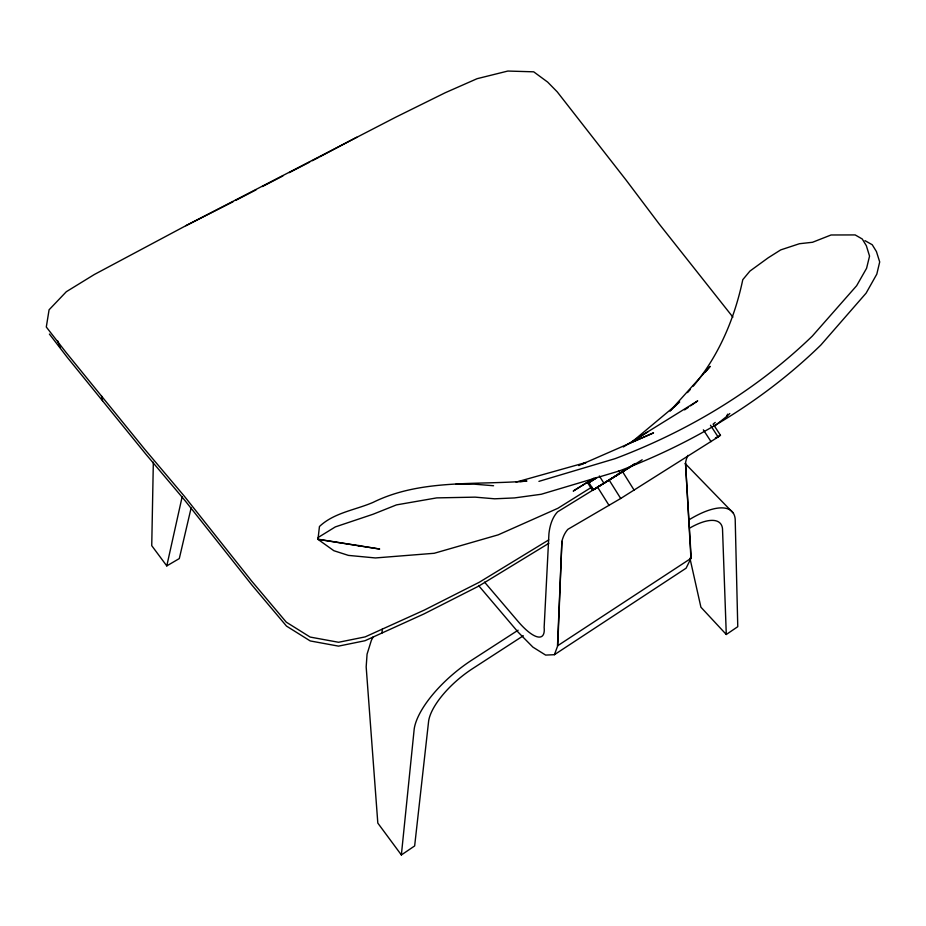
<?xml version="1.0" encoding="UTF-8"?>
<svg xmlns="http://www.w3.org/2000/svg" width="926" height="926" viewBox="0 0 926 926"><rect width="100%" height="100%" fill="white"/><g stroke="black" fill="none" stroke-linecap="round" stroke-linejoin="round"><path stroke-width="1.39" d="M153.334 462.201L151.737 545.657L166.784 565.902L179.297 558.575L191.138 507.888M713.61 424.779L720.463 435.255L718.125 436.991L620.709 498.477L567.916 529.302A115.368 45.999 58.1 0 0 561.897 541.374L557.753 645.688L554.408 654.694L545.634 655.087L532.913 647.135L518.213 632.25L478.534 585.498M561.897 541.374L557.487 645.85L691.201 558.216L685.506 463.208A112.115 39.575 53.9 0 1 687.925 455.384M382.044 632.99L382.299 629.124M591.83 487.088L557.857 508.305L498.2 534.846L434.19 553.285L375.4 557.95L348.407 555.392L333.835 550.704L317.977 539.36L319.447 526.512C334.089 512.645 355.086 510.11 373.039 502.401C420.67 478.858 475.663 485.293 526.94 481.045L519.868 481.659M523.317 635.757L472.596 668.63A55.873 22.062 -39.8 0 0 428.657 720.868L414.651 845.936L401.363 854.953L414.211 728.901A73.351 28.972 -39.8 0 1 472.121 659.914L518.097 630.201M166.784 565.902L182.167 496.718M714.293 426.319L726.713 416.422L727.605 414.154M373.224 636.845L371.361 640.364L367.066 654.161L366.175 666.894L377.82 823.098L401.363 854.953M705.473 371.893L710.138 366.407L670.019 411.017L674.66 406.294M674.927 406.56L677.82 403.342M687.486 392.601L690.379 389.383M693.273 386.154C718.784 355.954 734.688 318.266 742.779 279.687L749.944 271.075L768.233 257.775L780.699 249.904L799.439 243.723L812.53 242.276L831.062 234.984L855.173 234.926L862.256 239.001L866.354 245.737L869.549 256.108L866.586 268.285L856.654 285.706L812.31 336.092A641.776 521.234 10.8 0 1 615.014 458.683L538.92 481.37M726.713 416.422L729.815 413.517M679.696 402.023L631.926 441.957L647.899 431.748M713.043 424.189L715.254 422.43M597.015 477.434L587.929 483.198L592.432 490.363L620.073 473.198L618.533 470.755M684.603 409.882L688.18 407.44M690.553 405.796L697.695 400.9L623.36 446.945M689.928 558.193L700.913 607.201L726.285 634.484L737.767 626.694L735.198 519.301A69.716 26.484 -42.9 0 0 688.666 520.03M554.408 654.694L686.097 568.194L690.946 558.39L685.506 463.208M601.124 484.888L592.432 490.363L635.062 463.741M635.433 463.556L603.926 483.256L599.342 475.964M484.553 582.118L518.074 621.45A44.159 13.242 57.6 0 0 544.141 627.492L548.933 533.758A136.064 54.287 58.1 0 1 557.614 511.823L642.181 459.782M594.052 478.094L573.229 491.058L587.975 481.925M596.286 478.001L587.929 483.198L595.58 478.464M617.283 474.783L630.56 466.507M631.763 465.755L635.317 463.556M548.817 543.33L478.684 586.135L423.9 613.961L364.983 640.734L338.511 646.128L310.233 640.942L286.493 626.092L252.011 585.151L184.992 500.572L145.613 453.879L67.343 357.448L49.402 334.066M548.748 539.904L479.402 582.188L424.363 610.06L365.168 636.891L338.569 642.274L310.152 637.065L286.284 622.156L251.641 581.053L184.309 496.174L144.757 449.307L66.151 352.551L46.3 327.017L49.078 309.805L66.325 291.713L94.302 274.524L185.837 225.713L395.668 117.232L445.198 92.75L477.11 78.687L507.853 71.047L533.7 71.823L547.66 82.09L557.232 91.859L626.092 180.084L659.069 223.837L732.894 317.12M715.393 437.975L720.463 435.255M319.956 156.749L356.707 137.245M233.063 201.752L185.837 225.713M235.621 200.433L256.062 189.842M262.452 186.531L282.893 175.94M289.282 172.641L309.724 162.05M312.282 160.719L318.671 157.42M578.796 465.593L653.536 432.87L628.523 443.774M582.246 464.134L586.077 462.468L516.083 482.122M455.824 484.252L474.124 484.159L493.57 485.745M358.119 545.495L360.99 545.784M317.977 539.36L379.683 549.037L317.988 539.21L318.255 537.416L335.328 526.906L373.004 514.266L396.478 504.89L436.713 497.887L475.154 497.146L494.623 498.801L514.474 497.922L541.247 494.264L619.251 470.975A653.999 532.994 11.2 0 0 820.876 345.016L866.099 293.16L876.806 274.142L879.7 261.942L876.424 251.536L872.234 244.742L864.977 240.644M685.228 463.59L733.137 512.911M710.485 425.242L718.125 436.991M703.355 429.814L711.041 441.644M609.285 480.281L620.709 498.477M597.745 487.412L609.123 505.515M588.855 482.562L593.392 489.796M622.723 471.936L634.148 490.19M57.562 340.641L60.005 347.227M101.513 395.958L102.554 400.703M726.285 634.484L722.512 528.896A53.106 20.164 -42.9 0 0 690.055 527.878"/></g></svg>
